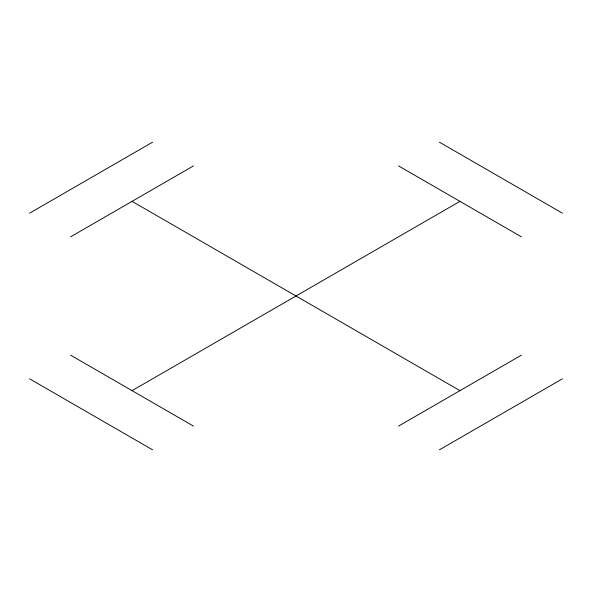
<?xml version="1.0" encoding="UTF-8"?>
<svg xmlns="http://www.w3.org/2000/svg" width="592" height="592" viewBox="0 0 592 592"><rect width="100%" height="100%" fill="white"/><g stroke="black" fill="none" stroke-linecap="round" stroke-linejoin="round"><path stroke-width="0.89" d="M29.6 213.179L152.551 142.191M70.581 236.844L193.54 165.856M132.06 390.653L459.94 201.347M398.46 426.144L521.419 355.156M439.449 449.809L562.4 378.821M439.449 142.191L562.4 213.179M398.46 165.856L521.419 236.844M132.06 201.347L459.94 390.653M70.581 355.156L193.54 426.144M29.6 378.821L152.551 449.809"/></g></svg>
